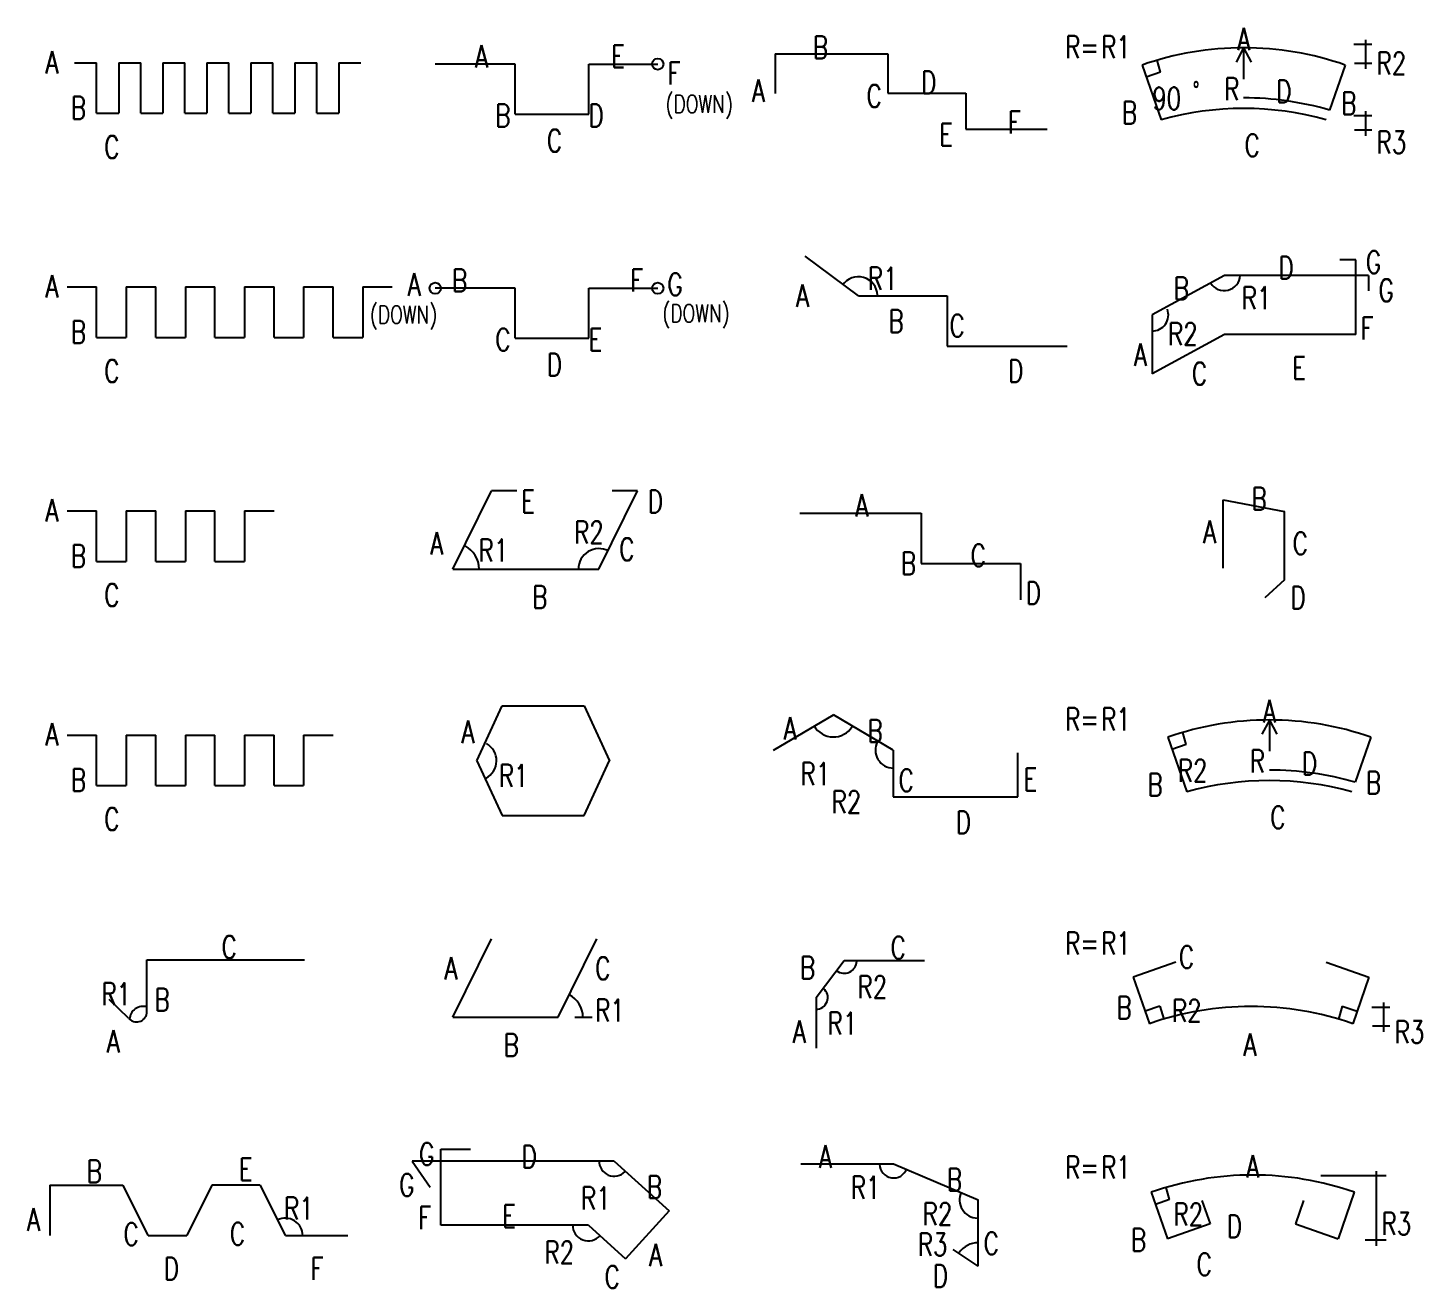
# Model space of a CAD drawing. Header units: millimetres. Extents: x -0.4 to 11.6, y -0.2 to 49.8.
# Drawn here: x 8.443 to 11.554, y 18.823 to 21.636 of the extents above; entities that cross this region are included whole.
import ezdxf
from ezdxf.enums import TextEntityAlignment as Align

# ---------------------------------------------------------------- set-up
doc = ezdxf.new("R2010")
doc.units = ezdxf.units.MM
for name, color, linetype in [('DIM', 7, 'Continuous'), ('SHOP', 2, 'Continuous'), ('TEXT', 3, 'Continuous'), ('TEXTSHOP', 3, 'Continuous')]:
    doc.layers.add(name, color=color, linetype=linetype)
doc.styles.add('ROMANS', font='romans.shx', dxfattribs={"width": 0.75, "bigfont": 'whgtxt.shx'})

# ---------------------------------------------------------------- blocks, each defined once
blk = doc.blocks.new('SSBAR_SHP_1139')
at = {"color": 2}
blk.add_line((-0.3082, 0.0528), (-0.3082, -0.0598), dxfattribs=at)
at = {"color": 0}
blk.add_arc((0.2171, -0.0598), 0.0389, 359.9469, 116.1324, dxfattribs=at)
at = {"layer": 'SHOP', "color": 2}
for p, q in [((-0.3082, 0.0528), (-0.1452, 0.0528)), ((-0.1452, 0.0528), (-0.0894, -0.0598)), ((0.0531, 0.0528), (-0.0027, -0.0598)), ((0.1613, 0.0528), (0.0531, 0.0528)), ((0.1613, 0.0528), (0.2171, -0.0598)), ((-0.089, -0.0598), (-0.0027, -0.0598)), ((0.2175, -0.0598), (0.357, -0.0598))]:
    blk.add_line(p, q, dxfattribs=at)
at = {"layer": 'TEXTSHOP', "color": 4, "style": 'ROMANS', "width": 0.75}
for tag, p in [('B', (-0.2089, 0.0584)), ('E', (0.1291, 0.0633)), ('C', (0.1105, -0.0809)), ('D', (-0.0369, -0.1585)), ('F', (0.2882, -0.1585))]:
    blk.add_attdef(tag, text='', height=0.05, dxfattribs=at).set_placement(p, align=Align.CENTER)
for tag, p in [('A', (-0.3298, -0.0488)), ('C', (-0.1098, -0.0816))]:
    blk.add_attdef(tag, text='', height=0.05, dxfattribs=at).set_placement(p, align=Align.RIGHT)
blk.add_attdef('R1', (0.2145, -0.0242), '', height=0.05, dxfattribs=at)
blk = doc.blocks.new('SSBAR_SHP_1140')
at = {"color": 2}
blk.add_line((-0.0915, 0.0558), (0.2598, 0.0558), dxfattribs=at)
at = {"color": 40}
blk.add_line((-0.1328, -0.0746), (-0.1761, -0.033), dxfattribs=at)
at = {"color": 7}
blk.add_arc((-0.1003, -0.0783), 0.0301, 72.6369, 177.7107, dxfattribs=at)
at = {"color": 2}
blk.add_arc((-0.1148, -0.0594), 0.0236, 220.2088, 350.3549, dxfattribs=at)
at = {"layer": 'SHOP', "color": 2}
blk.add_line((-0.0915, -0.0633), (-0.0915, 0.0558), dxfattribs=at)
at = {"layer": 'TEXTSHOP', "color": 4, "style": 'ROMANS', "width": 0.75}
blk.add_attdef('C', text='', height=0.05, dxfattribs=at).set_placement((0.0919, 0.0591), align=Align.CENTER)
for tag, p in [('R1', (-0.1269, -0.0457)), ('A', (-0.152, -0.1514))]:
    blk.add_attdef(tag, text='', height=0.05, dxfattribs=at).set_placement(p, align=Align.RIGHT)
blk.add_attdef('B', (-0.0747, -0.0581), '', height=0.05, dxfattribs=at)
blk = doc.blocks.new('SSBAR_SHP_1141')
at = {"color": 2}
for p, q in [((-0.2037, -0.0551), (-0.2037, 0.0574)), ((-0.1377, 0.0574), (-0.1377, -0.0551)), ((-0.0718, -0.0551), (-0.0718, 0.0574)), ((-0.0058, 0.0574), (-0.0058, -0.0551)), ((0.0601, -0.0551), (0.0601, 0.0574)), ((0.1261, 0.0574), (0.1261, -0.0551)), ((0.192, -0.0551), (0.192, 0.0574)), ((0.258, 0.0574), (0.258, -0.0551))]:
    blk.add_line(p, q, dxfattribs=at)
at = {"layer": 'SHOP', "color": 2}
for p, q in [((-0.2696, 0.0574), (-0.2037, 0.0574)), ((-0.1377, 0.0574), (-0.0718, 0.0574)), ((-0.0058, 0.0574), (0.0601, 0.0574)), ((0.1261, 0.0574), (0.192, 0.0574)), ((0.258, 0.0574), (0.3239, 0.0574)), ((-0.2037, -0.0551), (-0.1377, -0.0551)), ((-0.0718, -0.0551), (-0.0058, -0.0551)), ((0.0601, -0.0551), (0.1261, -0.0551)), ((0.192, -0.0551), (0.258, -0.0551))]:
    blk.add_line(p, q, dxfattribs=at)
at = {"layer": 'TEXTSHOP', "color": 4, "style": 'ROMANS', "width": 0.75}
for tag, p in [('A', (-0.2887, 0.0339)), ('B', (-0.2274, -0.0679))]:
    blk.add_attdef(tag, text='', height=0.05, dxfattribs=at).set_placement(p, align=Align.RIGHT)
blk.add_attdef('C', text='', height=0.05, dxfattribs=at).set_placement((-0.1698, -0.1553), align=Align.CENTER)
blk = doc.blocks.new('SSBAR_SHP_1142')
at = {"color": 2}
for p, q in [((-0.2037, -0.0551), (-0.2037, 0.0574)), ((-0.1377, 0.0574), (-0.1377, -0.0551)), ((-0.0718, -0.0551), (-0.0718, 0.0574)), ((-0.0058, 0.0574), (-0.0058, -0.0551)), ((0.0601, -0.0551), (0.0601, 0.0574)), ((0.1261, 0.0574), (0.1261, -0.0551))]:
    blk.add_line(p, q, dxfattribs=at)
at = {"layer": 'SHOP', "color": 2}
for p, q in [((-0.2696, 0.0574), (-0.2037, 0.0574)), ((-0.1377, 0.0574), (-0.0718, 0.0574)), ((-0.0058, 0.0574), (0.0601, 0.0574)), ((0.1261, 0.0574), (0.192, 0.0574)), ((-0.2037, -0.0551), (-0.1377, -0.0551)), ((-0.0718, -0.0551), (-0.0058, -0.0551)), ((0.0601, -0.0551), (0.1261, -0.0551))]:
    blk.add_line(p, q, dxfattribs=at)
at = {"layer": 'TEXTSHOP', "color": 4, "style": 'ROMANS', "width": 0.75}
for tag, p in [('A', (-0.2887, 0.0339)), ('B', (-0.2274, -0.0679))]:
    blk.add_attdef(tag, text='', height=0.05, dxfattribs=at).set_placement(p, align=Align.RIGHT)
blk.add_attdef('C', text='', height=0.05, dxfattribs=at).set_placement((-0.1698, -0.1553), align=Align.CENTER)
blk = doc.blocks.new('SSBAR_SHP_1143')
at = {"color": 2}
for p, q in [((-0.2037, -0.0551), (-0.2037, 0.0574)), ((-0.1377, 0.0574), (-0.1377, -0.0551)), ((-0.0718, -0.0551), (-0.0718, 0.0574)), ((-0.0058, 0.0574), (-0.0058, -0.0551)), ((0.0601, -0.0551), (0.0601, 0.0574)), ((0.1261, 0.0574), (0.1261, -0.0551)), ((0.192, -0.0551), (0.192, 0.0574)), ((0.258, 0.0574), (0.258, -0.0551)), ((0.3239, -0.0551), (0.3239, 0.0574)), ((0.3899, 0.0574), (0.3899, -0.0551))]:
    blk.add_line(p, q, dxfattribs=at)
at = {"layer": 'SHOP', "color": 2}
for p, q in [((-0.2696, 0.0574), (-0.2037, 0.0574)), ((-0.1377, 0.0574), (-0.0718, 0.0574)), ((-0.0058, 0.0574), (0.0601, 0.0574)), ((0.1261, 0.0574), (0.192, 0.0574)), ((0.258, 0.0574), (0.3239, 0.0574)), ((0.3899, 0.0574), (0.4558, 0.0574)), ((-0.2037, -0.0551), (-0.1377, -0.0551)), ((-0.0718, -0.0551), (-0.0058, -0.0551)), ((0.0601, -0.0551), (0.1261, -0.0551)), ((0.192, -0.0551), (0.258, -0.0551)), ((0.3239, -0.0551), (0.3899, -0.0551))]:
    blk.add_line(p, q, dxfattribs=at)
at = {"layer": 'TEXTSHOP', "color": 4, "style": 'ROMANS', "width": 0.75}
for tag, p in [('A', (-0.2887, 0.0339)), ('B', (-0.2274, -0.0679))]:
    blk.add_attdef(tag, text='', height=0.05, dxfattribs=at).set_placement(p, align=Align.RIGHT)
blk.add_attdef('C', text='', height=0.05, dxfattribs=at).set_placement((-0.1698, -0.1553), align=Align.CENTER)
blk = doc.blocks.new('SSBAR_SHP_1144')
at = {"color": 2}
for p, q in [((-0.2037, -0.0551), (-0.2037, 0.0574)), ((-0.1545, 0.0574), (-0.1545, -0.0551)), ((-0.1054, -0.0551), (-0.1054, 0.0574)), ((-0.0563, 0.0574), (-0.0563, -0.0551)), ((-0.0072, -0.0551), (-0.0072, 0.0574)), ((0.0419, 0.0574), (0.0419, -0.0551)), ((0.091, -0.0551), (0.091, 0.0574)), ((0.1401, 0.0574), (0.1401, -0.0551)), ((0.1893, -0.0551), (0.1893, 0.0574)), ((0.2384, 0.0574), (0.2384, -0.0551)), ((0.2875, -0.0551), (0.2875, 0.0574)), ((0.3366, 0.0574), (0.3366, -0.0551))]:
    blk.add_line(p, q, dxfattribs=at)
at = {"layer": 'SHOP', "color": 2}
for p, q in [((-0.2528, 0.0574), (-0.2037, 0.0574)), ((-0.1545, 0.0574), (-0.1054, 0.0574)), ((-0.0563, 0.0574), (-0.0072, 0.0574)), ((0.0419, 0.0574), (0.091, 0.0574)), ((0.1401, 0.0574), (0.1893, 0.0574)), ((0.2384, 0.0574), (0.2875, 0.0574)), ((0.3366, 0.0574), (0.3857, 0.0574)), ((-0.2037, -0.0551), (-0.1545, -0.0551)), ((-0.1054, -0.0551), (-0.0563, -0.0551)), ((-0.0072, -0.0551), (0.0419, -0.0551)), ((0.091, -0.0551), (0.1401, -0.0551)), ((0.1893, -0.0551), (0.2384, -0.0551)), ((0.2875, -0.0551), (0.3366, -0.0551))]:
    blk.add_line(p, q, dxfattribs=at)
at = {"layer": 'TEXTSHOP', "color": 4, "style": 'ROMANS', "width": 0.75}
for tag, p in [('A', (-0.2887, 0.0339)), ('B', (-0.2274, -0.0679))]:
    blk.add_attdef(tag, text='', height=0.05, dxfattribs=at).set_placement(p, align=Align.RIGHT)
blk.add_attdef('C', text='', height=0.05, dxfattribs=at).set_placement((-0.1698, -0.1553), align=Align.CENTER)
blk = doc.blocks.new('SSBAR_SHP_1239')
at = {"color": 2}
for p, q in [((-0.2357, 0.133), (-0.1694, 0.133)), ((-0.2357, -0.0362), (-0.2357, 0.133)), ((-0.2997, 0.1066), (-0.2598, 0.0482)), ((0.151, 0.1066), (0.2733, -0.0043)), ((0.2733, -0.0043), (0.1763, -0.1113)), ((0.0933, -0.0362), (-0.2357, -0.0362)), ((0.0933, -0.0362), (0.1763, -0.1113))]:
    blk.add_line(p, q, dxfattribs=at)
for centre, radius, start, end in [((0.151, 0.1066), 0.0338, 178.4738, 315.7069), ((0.0933, -0.0362), 0.0352, 179.5047, 318.586)]:
    blk.add_arc(centre, radius, start, end, dxfattribs=at)
at = {"layer": 'SHOP', "color": 2}
blk.add_line((0.151, 0.1066), (-0.2997, 0.1066), dxfattribs=at)
at = {"layer": 'TEXTSHOP', "color": 4, "style": 'ROMANS', "width": 0.75}
for tag, p in [('G', (-0.2505, 0.0971)), ('G', (-0.295, 0.0283)), ('R1', (0.1429, -0.0013)), ('F', (-0.2573, -0.0451)), ('R2', (0.0615, -0.1224)), ('C', (0.1634, -0.177))]:
    blk.add_attdef(tag, text='', height=0.05, dxfattribs=at).set_placement(p, align=Align.RIGHT)
for tag, p in [('D', (-0.0384, 0.0914)), ('E', (-0.0835, -0.0414))]:
    blk.add_attdef(tag, text='', height=0.05, dxfattribs=at).set_placement(p, align=Align.CENTER)
for tag, p in [('B', (0.2242, 0.0234)), ('A', (0.2292, -0.1279))]:
    blk.add_attdef(tag, p, '', height=0.05, dxfattribs=at)
blk = doc.blocks.new('SSBAR_SHP_1240')
at = {"color": 2}
for p, q in [((-0.2093, -0.0723), (-0.1231, 0.1025)), ((0.0259, -0.0723), (0.1121, 0.1025)), ((-0.2093, -0.0723), (0.0259, -0.0723))]:
    blk.add_line(p, q, dxfattribs=at)
at = {"color": 0}
blk.add_line((0.0629, -0.0723), (0.1022, -0.0723), dxfattribs=at)
blk.add_arc((0.0259, -0.0723), 0.0554, 360, 63.9095, dxfattribs=at)
at = {"layer": 'TEXTSHOP', "color": 4, "style": 'ROMANS', "width": 0.75}
blk.add_attdef('A', text='', height=0.05, dxfattribs=at).set_placement((-0.1986, 0.0119), align=Align.RIGHT)
for tag, p in [('C', (0.1088, 0.0119)), ('R1', (0.1085, -0.0822))]:
    blk.add_attdef(tag, p, '', height=0.05, dxfattribs=at)
blk.add_attdef('B', text='', height=0.05, dxfattribs=at).set_placement((-0.0786, -0.1594), align=Align.CENTER)
blk = doc.blocks.new('SSBAR_SHP_1241')
at = {"color": 2}
for p, q in [((-0.1554, 0.0001), (-0.0989, 0.1226)), ((-0.0989, 0.1226), (0.0838, 0.1225)), ((0.0838, 0.1225), (0.1403, 0)), ((-0.1554, 0.0001), (-0.0989, -0.1223)), ((0.0838, -0.1223), (0.1403, 0.0002)), ((-0.0989, -0.1223), (0.0838, -0.1223))]:
    blk.add_line(p, q, dxfattribs=at)
at = {"color": 7}
blk.add_arc((-0.1554, 0.0001), 0.0438, 296.9574, 61.0866, dxfattribs=at)
at = {"layer": 'TEXTSHOP', "color": 4, "style": 'ROMANS', "width": 0.75}
blk.add_attdef('A', text='', height=0.05, dxfattribs=at).set_placement((-0.1607, 0.0395), align=Align.RIGHT)
blk.add_attdef('R1', (-0.1064, -0.0584), '', height=0.05, dxfattribs=at)
blk = doc.blocks.new('SSBAR_SHP_1242')
at = {"color": 2}
for p, q in [((-0.2093, -0.0723), (-0.1231, 0.1025)), ((-0.0663, 0.1025), (-0.1231, 0.1025)), ((0.1167, -0.0723), (0.2029, 0.1025)), ((0.2029, 0.1025), (0.1462, 0.1025)), ((-0.2093, -0.0723), (0.1167, -0.0723))]:
    blk.add_line(p, q, dxfattribs=at)
at = {"color": 0}
for centre, radius, start, end in [((-0.2093, -0.0723), 0.0588, 0, 62.0409), ((0.1167, -0.0723), 0.0457, 62.346, 180)]:
    blk.add_arc(centre, radius, start, end, dxfattribs=at)
at = {"layer": 'TEXTSHOP', "color": 4, "style": 'ROMANS', "width": 0.75}
for tag, p in [('E', (-0.0561, 0.0536)), ('D', (0.226, 0.0536)), ('R1', (-0.1515, -0.0555)), ('C', (0.1622, -0.053))]:
    blk.add_attdef(tag, p, '', height=0.05, dxfattribs=at)
for tag, p in [('R2', (0.1277, -0.015)), ('A', (-0.2303, -0.0399))]:
    blk.add_attdef(tag, text='', height=0.05, dxfattribs=at).set_placement(p, align=Align.RIGHT)
blk.add_attdef('B', text='', height=0.05, dxfattribs=at).set_placement((-0.015, -0.1594), align=Align.CENTER)
blk = doc.blocks.new('SSBAR_SHP_1243')
at = {"color": 2}
for p, q in [((-0.0697, 0.0546), (-0.2483, 0.0546)), ((0.0942, 0.0546), (0.2483, 0.0546)), ((-0.0697, -0.0571), (0.0942, -0.0571))]:
    blk.add_line(p, q, dxfattribs=at)
at = {"color": 40}
for centre in [(-0.2483, 0.0546), (0.2483, 0.0546)]:
    blk.add_circle(centre, 0.0125, dxfattribs=at)
at = {"layer": 'DIM', "color": 2}
for p, q in [((-0.0697, -0.0571), (-0.0697, 0.0546)), ((0.0942, -0.0571), (0.0942, 0.0546))]:
    blk.add_line(p, q, dxfattribs=at)
at = {"layer": 'TEXT', "color": 4, "style": 'ROMANS', "width": 0.75}
blk.add_text('(DOWN)', height=0.04, dxfattribs=at).set_placement((-0.394, -0.0245))
blk.add_text('(DOWN)', height=0.04, dxfattribs=at).set_placement((0.409, -0.0215), align=Align.RIGHT)
for tag, p in [('B', (-0.2107, 0.0469)), ('G', (0.2699, 0.0381)), ('E', (0.0939, -0.085))]:
    blk.add_attdef(tag, p, '', height=0.05, dxfattribs=at)
for tag, p in [('F', (0.2155, 0.0469)), ('A', (-0.2805, 0.0378)), ('C', (-0.0803, -0.085))]:
    blk.add_attdef(tag, text='', height=0.05, dxfattribs=at).set_placement(p, align=Align.RIGHT)
blk.add_attdef('D', text='', height=0.05, dxfattribs=at).set_placement((0.0178, -0.1411), align=Align.CENTER)
blk = doc.blocks.new('SSBAR_SHP_1244')
at = {"color": 2}
for p, q in [((-0.0697, 0.0546), (-0.2483, 0.0546)), ((0.0942, 0.0546), (0.2483, 0.0546)), ((-0.0697, -0.0571), (0.0942, -0.0571))]:
    blk.add_line(p, q, dxfattribs=at)
at = {"color": 40}
blk.add_circle((0.2483, 0.0546), 0.0125, dxfattribs=at)
at = {"layer": 'DIM', "color": 2}
for p, q in [((-0.0697, -0.0571), (-0.0697, 0.0546)), ((0.0942, -0.0571), (0.0942, 0.0546))]:
    blk.add_line(p, q, dxfattribs=at)
at = {"layer": 'TEXT', "color": 4, "style": 'ROMANS', "width": 0.75}
blk.add_text('(DOWN)', height=0.04, dxfattribs=at).set_placement((0.2657, -0.0544))
for tag, p in [('A', (-0.1448, 0.0469)), ('E', (0.1594, 0.0469)), ('C', (0.0178, -0.1411))]:
    blk.add_attdef(tag, text='', height=0.05, dxfattribs=at).set_placement(p, align=Align.CENTER)
for tag, p in [('F', (0.2699, 0.0091)), ('D', (0.0939, -0.085))]:
    blk.add_attdef(tag, p, '', height=0.05, dxfattribs=at)
blk.add_attdef('B', text='', height=0.05, dxfattribs=at).set_placement((-0.0803, -0.085), align=Align.RIGHT)
blk = doc.blocks.new('SSBAR_SHP_1339')
at = {"color": 2}
blk.add_line((0.163, -0.1279), (0.1076, -0.0907), dxfattribs=at)
at = {"color": 7}
for centre, radius, start, end in [((-0.0256, 0.1001), 0.0312, 181.2484, 340.1435), ((0.1629, 0.0204), 0.0414, 156.0712, 267.9621), ((0.163, -0.1279), 0.0521, 89.9207, 144.7239)]:
    blk.add_arc(centre, radius, start, end, dxfattribs=at)
at = {"layer": 'SHOP', "color": 2}
for p, q in [((-0.2323, 0.1001), (-0.0256, 0.1001)), ((-0.0256, 0.1001), (0.1629, 0.0204)), ((0.163, -0.1279), (0.1629, 0.0204))]:
    blk.add_line(p, q, dxfattribs=at)
at = {"layer": 'TEXTSHOP', "color": 4, "style": 'ROMANS', "width": 0.75}
blk.add_attdef('A', text='', height=0.05, dxfattribs=at).set_placement((-0.1775, 0.0917), align=Align.CENTER)
for tag, p in [('R1', (-0.0551, 0.0225)), ('R2', (0.1053, -0.0364)), ('R3', (0.0943, -0.1046)), ('D', (0.096, -0.1747))]:
    blk.add_attdef(tag, text='', height=0.05, dxfattribs=at).set_placement(p, align=Align.RIGHT)
for tag, p in [('B', (0.0935, 0.0401)), ('C', (0.1755, -0.1023))]:
    blk.add_attdef(tag, p, '', height=0.05, dxfattribs=at)
blk = doc.blocks.new('SSBAR_SHP_1340')
at = {"color": 2}
blk.add_line((-0.1986, -0.0286), (-0.1362, 0.054), dxfattribs=at)
at = {"color": 7}
for centre, radius, start, end in [((-0.1362, 0.054), 0.0284, 232.594, 358.0458), ((-0.1986, -0.0286), 0.0261, 269.7628, 49.9065)]:
    blk.add_arc(centre, radius, start, end, dxfattribs=at)
at = {"layer": 'SHOP', "color": 2}
for p, q in [((-0.1362, 0.054), (0.0435, 0.054)), ((-0.1986, -0.0286), (-0.1986, -0.1411))]:
    blk.add_line(p, q, dxfattribs=at)
at = {"layer": 'TEXTSHOP', "color": 4, "style": 'ROMANS', "width": 0.75}
blk.add_attdef('C', text='', height=0.05, dxfattribs=at).set_placement((-0.0153, 0.0581), align=Align.CENTER)
for tag, p in [('B', (-0.2006, 0.0132)), ('A', (-0.2213, -0.1294))]:
    blk.add_attdef(tag, text='', height=0.05, dxfattribs=at).set_placement(p, align=Align.RIGHT)
for tag, p in [('R2', (-0.1058, -0.0297)), ('R1', (-0.1727, -0.1113))]:
    blk.add_attdef(tag, p, '', height=0.05, dxfattribs=at)
blk = doc.blocks.new('SSBAR_SHP_1341')
at = {"color": 2}
for p, q in [((-0.2936, 0.0236), (-0.16, 0.1028)), ((-0.0263, 0.0236), (-0.16, 0.1028)), ((0.2518, -0.0806), (0.2518, 0.0176)), ((-0.0263, -0.0806), (0.2518, -0.0806))]:
    blk.add_line(p, q, dxfattribs=at)
at = {"color": 7}
for centre, radius, start, end in [((-0.16, 0.1028), 0.0498, 209.9451, 327.7654), ((-0.0263, 0.0236), 0.0399, 151.7342, 270.5021)]:
    blk.add_arc(centre, radius, start, end, dxfattribs=at)
at = {"layer": 'SHOP', "color": 2}
blk.add_line((-0.0263, 0.0236), (-0.0263, -0.0806), dxfattribs=at)
at = {"layer": 'TEXTSHOP', "color": 4, "style": 'ROMANS', "width": 0.75}
for tag, p in [('A', (-0.242, 0.0473)), ('R1', (-0.1671, -0.0542)), ('R2', (-0.0978, -0.1169))]:
    blk.add_attdef(tag, text='', height=0.05, dxfattribs=at).set_placement(p, align=Align.RIGHT)
for tag, p in [('B', (-0.0838, 0.0416)), ('C', (-0.0144, -0.0687)), ('E', (0.2646, -0.0668))]:
    blk.add_attdef(tag, p, '', height=0.05, dxfattribs=at)
blk.add_attdef('D', text='', height=0.05, dxfattribs=at).set_placement((0.1302, -0.1622), align=Align.CENTER)
blk = doc.blocks.new('SSBAR_SHP_1342')
at = {"color": 2}
for p, q in [((0.0356, 0.0528), (0.0356, -0.0598)), ((0.2576, -0.0598), (0.2576, -0.141))]:
    blk.add_line(p, q, dxfattribs=at)
at = {"layer": 'SHOP', "color": 2}
for p, q in [((-0.2346, 0.0528), (0.0356, 0.0528)), ((0.0356, -0.0598), (0.2576, -0.0598))]:
    blk.add_line(p, q, dxfattribs=at)
at = {"layer": 'TEXTSHOP', "color": 4, "style": 'ROMANS', "width": 0.75}
for tag, p in [('A', (-0.1108, 0.0448)), ('C', (0.1465, -0.0668)), ('D', (0.2693, -0.1506))]:
    blk.add_attdef(tag, p, '', height=0.05, dxfattribs=at)
blk.add_attdef('B', text='', height=0.05, dxfattribs=at).set_placement((0.0245, -0.0843), align=Align.RIGHT)
blk = doc.blocks.new('SSBAR_SHP_1343')
at = {"color": 2}
blk.add_line((-0.1042, 0.0378), (-0.2232, 0.1258), dxfattribs=at)
at = {"color": 0}
blk.add_arc((-0.1042, 0.0378), 0.0423, 1.4083, 146.6115, dxfattribs=at)
at = {"layer": 'SHOP', "color": 2}
for p, q in [((-0.1042, 0.0378), (0.0941, 0.0378)), ((0.0941, 0.0378), (0.0941, -0.0748)), ((0.0941, -0.0748), (0.3617, -0.0748))]:
    blk.add_line(p, q, dxfattribs=at)
at = {"layer": 'TEXTSHOP', "color": 4, "style": 'ROMANS', "width": 0.75}
for tag, p in [('R1', (-0.0827, 0.0512)), ('C', (0.0991, -0.0538))]:
    blk.add_attdef(tag, p, '', height=0.05, dxfattribs=at)
for tag, p in [('A', (-0.2141, 0.013)), ('B', (-0.003, -0.044))]:
    blk.add_attdef(tag, text='', height=0.05, dxfattribs=at).set_placement(p, align=Align.RIGHT)
blk.add_attdef('D', text='', height=0.05, dxfattribs=at).set_placement((0.2469, -0.1551), align=Align.CENTER)
blk = doc.blocks.new('SSBAR_SHP_1344')
at = {"color": 2}
for p, q in [((-0.0385, 0.0779), (-0.0385, -0.0104)), ((-0.0385, -0.0104), (0.1355, -0.0104)), ((0.1355, -0.0104), (0.1355, -0.0908)), ((0.1355, -0.0908), (0.3167, -0.0908))]:
    blk.add_line(p, q, dxfattribs=at)
at = {"layer": 'SHOP', "color": 2}
for q in [(-0.0385, 0.0779), (-0.2896, -0.0107)]:
    blk.add_line((-0.2896, 0.0779), q, dxfattribs=at)
at = {"layer": 'TEXTSHOP', "color": 4, "style": 'ROMANS', "width": 0.75}
blk.add_attdef('B', text='', height=0.05, dxfattribs=at).set_placement((-0.1889, 0.0674), align=Align.CENTER)
for tag, p in [('D', (0.036, -0.0112)), ('F', (0.2296, -0.1))]:
    blk.add_attdef(tag, p, '', height=0.05, dxfattribs=at)
for tag, p in [('A', (-0.3125, -0.0295)), ('C', (-0.0521, -0.0413)), ('E', (0.107, -0.1276))]:
    blk.add_attdef(tag, text='', height=0.05, dxfattribs=at).set_placement(p, align=Align.RIGHT)
blk = doc.blocks.new('SSBAR_SHP_1439')
at = {"color": 0}
for p, q in [((0.1272, 0.0744), (0.2733, 0.0744)), ((0.2517, -0.0823), (0.2517, 0.0843)), ((0.2264, -0.0692), (0.2733, -0.0692))]:
    blk.add_line(p, q, dxfattribs=at)
at = {"color": 40}
for p, q in [((-0.251, 0.0369), (-0.2147, -0.0669)), ((-0.2098, 0.0208), (-0.2177, 0.0476)), ((0.2023, 0.0369), (0.166, -0.0669)), ((-0.2098, 0.0208), (-0.2415, 0.0097)), ((-0.1377, 0.0183), (-0.1195, -0.0337)), ((0.089, 0.0183), (0.0709, -0.0337)), ((-0.1195, -0.0337), (-0.2147, -0.0669)), ((0.0709, -0.0337), (0.166, -0.0669))]:
    blk.add_line(p, q, dxfattribs=at)
blk.add_arc((-0.0243, -0.6114), 0.6868, 70.7287, 109.2713, dxfattribs=at)
at = {"layer": 'TEXTSHOP', "color": 4, "style": 'ROMANS', "width": 0.75}
blk.add_text('R=', height=0.05, dxfattribs=at).set_placement((-0.4427, 0.0677))
for tag, p in [('R1', (-0.3625, 0.0677)), ('R2', (-0.2008, -0.0373)), ('D', (-0.0819, -0.064)), ('R3', (0.2633, -0.0584))]:
    blk.add_attdef(tag, p, '', height=0.05, dxfattribs=at)
blk.add_attdef('A', text='', height=0.05, dxfattribs=at).set_placement((-0.024, 0.07), align=Align.CENTER)
for tag, p in [('B', (-0.2621, -0.0942)), ('C', (-0.1156, -0.1489))]:
    blk.add_attdef(tag, text='', height=0.05, dxfattribs=at).set_placement(p, align=Align.RIGHT)
blk = doc.blocks.new('SSBAR_SHP_1440')
at = {"color": 40}
for p, q in [((-0.1958, 0.0502), (-0.291, 0.0169)), ((0.1398, 0.0502), (0.235, 0.0169)), ((-0.291, 0.0169), (-0.2547, -0.0869)), ((0.235, 0.0169), (0.1987, -0.0869)), ((-0.2315, -0.0476), (-0.2644, -0.0591)), ((-0.2315, -0.0476), (-0.2229, -0.0766)), ((0.1755, -0.0476), (0.1669, -0.0766)), ((0.1755, -0.0476), (0.2084, -0.0591))]:
    blk.add_line(p, q, dxfattribs=at)
at = {"color": 0}
for p, q in [((0.2417, -0.0496), (0.2813, -0.0496)), ((0.2683, -0.1049), (0.2683, -0.0397)), ((0.243, -0.0918), (0.2813, -0.0918))]:
    blk.add_line(p, q, dxfattribs=at)
at = {"color": 40}
blk.add_arc((-0.028, -0.7352), 0.6868, 70.7287, 109.2713, dxfattribs=at)
at = {"layer": 'TEXTSHOP', "color": 4, "style": 'ROMANS', "width": 0.75}
blk.add_text('R=', height=0.05, dxfattribs=at).set_placement((-0.4427, 0.0677))
for tag, p in [('R1', (-0.3625, 0.0677)), ('C', (-0.1889, 0.0368)), ('R2', (-0.2044, -0.0827)), ('R3', (0.2925, -0.1301))]:
    blk.add_attdef(tag, p, '', height=0.05, dxfattribs=at)
blk.add_attdef('B', text='', height=0.05, dxfattribs=at).set_placement((-0.2942, -0.076), align=Align.RIGHT)
blk.add_attdef('A', text='', height=0.05, dxfattribs=at).set_placement((-0.0303, -0.1586), align=Align.CENTER)
blk = doc.blocks.new('SSBAR_SHP_1441')
at = {"color": 40}
for p, q in [((-0.1728, 0.0364), (-0.1806, 0.0632)), ((0.0127, 0.0909), (-0.0042, 0.0593)), ((0.0127, 0.0909), (0.0127, 0.0213)), ((0.0127, 0.0909), (0.0296, 0.0593)), ((-0.214, 0.0525), (-0.1714, -0.0693)), ((-0.1728, 0.0364), (-0.2045, 0.0253)), ((0.2394, 0.0525), (0.2042, -0.048))]:
    blk.add_line(p, q, dxfattribs=at)
for centre, start, end in [((0.0127, -0.5958), 70.7287, 109.2713), ((0.0127, -0.7075), 73.8047, 90), ((0.0127, -0.731), 74.4527, 105.5473)]:
    blk.add_arc(centre, 0.6868, start, end, dxfattribs=at)
at = {"layer": 'TEXTSHOP', "color": 4, "style": 'ROMANS', "width": 0.75}
for s, p in [('R=', (-0.4427, 0.0677)), ('R', (-0.0307, -0.0259))]:
    blk.add_text(s, height=0.05, dxfattribs=at).set_placement(p)
for tag, p in [('A', (0.013, 0.0856)), ('D', (0.1026, -0.0311)), ('C', (0.0318, -0.1515))]:
    blk.add_attdef(tag, text='', height=0.05, dxfattribs=at).set_placement(p, align=Align.CENTER)
for tag, p in [('R1', (-0.3625, 0.0677)), ('R2', (-0.1912, -0.047)), ('B', (0.2284, -0.0741))]:
    blk.add_attdef(tag, p, '', height=0.05, dxfattribs=at)
blk.add_attdef('B', text='', height=0.05, dxfattribs=at).set_placement((-0.2251, -0.0786), align=Align.RIGHT)
blk = doc.blocks.new('SSBAR_SHP_1442')
at = {"color": 2}
blk.add_line((-0.0902, 0.0823), (0.0462, 0.0563), dxfattribs=at)
at = {"color": 40}
blk.add_line((0.0462, -0.096), (0.0029, -0.1366), dxfattribs=at)
at = {"layer": 'DIM', "color": 2}
for p, q in [((-0.0902, -0.07), (-0.0902, 0.0823)), ((0.0462, -0.096), (0.0462, 0.0563))]:
    blk.add_line(p, q, dxfattribs=at)
at = {"layer": 'TEXT', "color": 4, "style": 'ROMANS', "width": 0.75}
for tag, p in [('B', (-0.0269, 0.06)), ('C', (0.0649, -0.0399)), ('D', (0.0603, -0.161))]:
    blk.add_attdef(tag, p, '', height=0.05, dxfattribs=at)
blk.add_attdef('A', text='', height=0.05, dxfattribs=at).set_placement((-0.1059, -0.0141), align=Align.RIGHT)
blk = doc.blocks.new('SSBAR_SHP_1443')
at = {"color": 2}
for p, q in [((0.2058, 0.1177), (0.17, 0.1177)), ((0.2338, 0.083), (0.2338, 0.0486)), ((-0.249, -0.0047), (-0.249, -0.1367))]:
    blk.add_line(p, q, dxfattribs=at)
at = {"color": 7}
blk.add_arc((-0.249, -0.0047), 0.0365, 270, 19.9222, dxfattribs=at)
at = {"layer": 'DIM', "color": 7}
blk.add_arc((-0.0879, 0.0847), 0.0355, 211.1121, 357.359, dxfattribs=at)
at = {"layer": 'SHOP', "color": 2}
for p, q in [((0.2058, -0.049), (0.2058, 0.1177)), ((-0.0875, 0.083), (-0.249, -0.0047)), ((0.2338, 0.083), (-0.0875, 0.083)), ((-0.0875, -0.049), (-0.249, -0.1367)), ((0.2058, -0.049), (-0.0875, -0.049))]:
    blk.add_line(p, q, dxfattribs=at)
at = {"layer": 'TEXTSHOP', "color": 4, "style": 'ROMANS', "width": 0.75}
for tag, p in [('D', (0.0501, 0.0753)), ('E', (0.0793, -0.1486))]:
    blk.add_attdef(tag, text='', height=0.05, dxfattribs=at).set_placement(p, align=Align.CENTER)
for tag, p in [('G', (0.2283, 0.0877)), ('G', (0.2564, 0.0251)), ('R1', (-0.0488, 0.0077)), ('R2', (-0.2132, -0.0725)), ('F', (0.2162, -0.0599)), ('C', (-0.16, -0.1609))]:
    blk.add_attdef(tag, p, '', height=0.05, dxfattribs=at)
for tag, p in [('B', (-0.1668, 0.0291)), ('A', (-0.2604, -0.1187))]:
    blk.add_attdef(tag, text='', height=0.05, dxfattribs=at).set_placement(p, align=Align.RIGHT)
blk = doc.blocks.new('SSBAR_SHP_1444')
at = {"color": 0}
for p, q in [((0.2014, 0.0991), (0.241, 0.0991)), ((0.228, 0.0438), (0.228, 0.109)), ((0.2028, 0.0569), (0.241, 0.0569)), ((0.2014, -0.0603), (0.241, -0.0603)), ((0.228, -0.1051), (0.228, -0.0504)), ((0.2028, -0.0919), (0.241, -0.0919))]:
    blk.add_line(p, q, dxfattribs=at)
at = {"color": 40}
for p, q in [((-0.2301, 0.0364), (-0.2379, 0.0632)), ((-0.0446, 0.0909), (-0.0615, 0.0593)), ((-0.0446, 0.0909), (-0.0446, 0.0213)), ((-0.0446, 0.0909), (-0.0277, 0.0593)), ((-0.2713, 0.0525), (-0.2287, -0.0693)), ((-0.2301, 0.0364), (-0.2618, 0.0253)), ((0.1821, 0.0525), (0.1469, -0.048))]:
    blk.add_line(p, q, dxfattribs=at)
for centre, start, end in [((-0.0446, -0.5958), 70.7287, 109.2713), ((-0.0446, -0.7075), 73.8047, 90), ((-0.0446, -0.731), 74.4527, 105.5473)]:
    blk.add_arc(centre, 0.6868, start, end, dxfattribs=at)
at = {"layer": 'TEXTSHOP', "color": 4, "style": 'ROMANS', "width": 0.75}
for s, p in [('R=', (-0.4427, 0.0677)), ('90 ˚  ', (-0.2485, -0.047)), ('R', (-0.088, -0.0259))]:
    blk.add_text(s, height=0.05, dxfattribs=at).set_placement(p)
for tag, p in [('A', (-0.0442, 0.0856)), ('D', (0.0453, -0.0311)), ('C', (-0.0255, -0.1515))]:
    blk.add_attdef(tag, text='', height=0.05, dxfattribs=at).set_placement(p, align=Align.CENTER)
for tag, p in [('R1', (-0.3625, 0.0677)), ('R2', (0.2522, 0.0316)), ('B', (0.1733, -0.0578)), ('R3', (0.2522, -0.1446))]:
    blk.add_attdef(tag, p, '', height=0.05, dxfattribs=at)
blk.add_attdef('B', text='', height=0.05, dxfattribs=at).set_placement((-0.2824, -0.0786), align=Align.RIGHT)

msp = doc.modelspace()

# ---------------------------------------------------------------- block references
ref = msp.add_blockref('SSBAR_SHP_1444', (11.2, 21.5))
ref.add_attrib('C', 'C', dxfattribs={"layer": 'TEXTSHOP', "color": 4, "height": 0.05, "style": 'ROMANS', "width": 0.75}).set_placement((11.1745, 21.3485), align=Align.CENTER)
ref.add_attrib('A', 'A', dxfattribs={"layer": 'TEXTSHOP', "color": 4, "height": 0.05, "style": 'ROMANS', "width": 0.75}).set_placement((11.1558, 21.5856), align=Align.CENTER)
ref.add_attrib('B', 'B', dxfattribs={"layer": 'TEXTSHOP', "color": 4, "height": 0.05, "style": 'ROMANS', "width": 0.75}).set_placement((10.9176, 21.4214), align=Align.RIGHT)
ref.add_attrib('D', 'D', dxfattribs={"layer": 'TEXTSHOP', "color": 4, "height": 0.05, "style": 'ROMANS', "width": 0.75}).set_placement((11.2453, 21.4689), align=Align.CENTER)
ref.add_attrib('R1', 'R1', (10.8375, 21.5677), dxfattribs={"layer": 'TEXTSHOP', "color": 4, "height": 0.05, "style": 'ROMANS', "width": 0.75})
ref.add_attrib('R2', 'R2', (11.4522, 21.5316), dxfattribs={"layer": 'TEXTSHOP', "color": 4, "height": 0.05, "style": 'ROMANS', "width": 0.75})
ref.add_attrib('R3', 'R3', (11.4522, 21.3554), dxfattribs={"layer": 'TEXTSHOP', "color": 4, "height": 0.05, "style": 'ROMANS', "width": 0.75})
ref.add_attrib('B', 'B', (11.3733, 21.4422), dxfattribs={"layer": 'TEXTSHOP', "color": 4, "height": 0.05, "style": 'ROMANS', "width": 0.75})
for name, p, values in [('SSBAR_SHP_1244', (9.6, 21.5), {'C': 'C', 'A': 'A', 'F': 'F', 'E': 'E', 'B': 'B', 'D': 'D'}), ('SSBAR_SHP_1344', (10.4, 21.5), {'A': 'A', 'B': 'B', 'D': 'D', 'C': 'C', 'E': 'E', 'F': 'F'}), ('SSBAR_SHP_1144', (8.8, 21.5), {'A': 'A', 'B': 'B', 'C': 'C'}), ('SSBAR_SHP_1343', (10.4, 21), {'A': 'A', 'B': 'B', 'D': 'D', 'C': 'C', 'R1': 'R1'}), ('SSBAR_SHP_1243', (9.6, 21), {'A': 'A', 'D': 'D', 'B': 'B', 'G': 'G', 'F': 'F', 'C': 'C', 'E': 'E'}), ('SSBAR_SHP_1143', (8.8, 21), {'A': 'A', 'B': 'B', 'C': 'C'}), ('SSBAR_SHP_1242', (9.6, 20.5), {'R1': 'R1', 'A': 'A', 'C': 'C', 'B': 'B', 'R2': 'R2', 'E': 'E', 'D': 'D'}), ('SSBAR_SHP_1342', (10.4, 20.5), {'A': 'A', 'C': 'C', 'B': 'B', 'D': 'D'}), ('SSBAR_SHP_1442', (11.2, 20.5), {'A': 'A', 'D': 'D', 'C': 'C', 'B': 'B'}), ('SSBAR_SHP_1142', (8.8, 20.5), {'A': 'A', 'B': 'B', 'C': 'C'}), ('SSBAR_SHP_1241', (9.6, 20), {'A': 'A', 'R1': 'R1'}), ('SSBAR_SHP_1341', (10.4, 20), {'D': 'D', 'E': 'E', 'C': 'C', 'B': 'B', 'R1': 'R1', 'A': 'A', 'R2': 'R2'}), ('SSBAR_SHP_1141', (8.8, 20), {'A': 'A', 'B': 'B', 'C': 'C'}), ('SSBAR_SHP_1140', (8.8, 19.5), {'C': 'C', 'R1': 'R1', 'A': 'A', 'B': 'B'}), ('SSBAR_SHP_1240', (9.6, 19.5), {'R1': 'R1', 'A': 'A', 'C': 'C', 'B': 'B'}), ('SSBAR_SHP_1340', (10.4, 19.5), {'A': 'A', 'C': 'C', 'B': 'B', 'R1': 'R1', 'R2': 'R2'}), ('SSBAR_SHP_1440', (11.2, 19.5), {'C': 'C', 'A': 'A', 'B': 'B', 'R1': 'R1', 'R2': 'R2', 'R3': 'R3'}), ('SSBAR_SHP_1339', (10.4, 19), {'A': 'A', 'C': 'C', 'B': 'B', 'R1': 'R1', 'R2': 'R2', 'D': 'D', 'R3': 'R3'}), ('SSBAR_SHP_1439', (11.2, 19), {'C': 'C', 'A': 'A', 'B': 'B', 'R1': 'R1', 'R2': 'R2', 'D': 'D', 'R3': 'R3'})]:
    msp.add_blockref(name, p).add_auto_attribs(values)
ref = msp.add_blockref('SSBAR_SHP_1443', (11.2, 21))
ref.add_attrib('C', 'C', (11.04, 20.8391), dxfattribs={"layer": 'TEXTSHOP', "color": 4, "height": 0.05, "style": 'ROMANS', "width": 0.75})
ref.add_attrib('E', 'E', dxfattribs={"layer": 'TEXTSHOP', "color": 4, "height": 0.05, "style": 'ROMANS', "width": 0.75}).set_placement((11.2793, 20.8514), align=Align.CENTER)
ref.add_attrib('F', 'F', (11.4162, 20.9401), dxfattribs={"layer": 'TEXTSHOP', "color": 4, "height": 0.05, "style": 'ROMANS', "width": 0.75})
ref.add_attrib('R1', 'R1', (11.1512, 21.0077), dxfattribs={"layer": 'TEXTSHOP', "color": 4, "height": 0.05, "style": 'ROMANS', "width": 0.75})
ref.add_attrib('D', 'D', dxfattribs={"layer": 'TEXTSHOP', "color": 4, "height": 0.05, "style": 'ROMANS', "width": 0.75}).set_placement((11.2501, 21.0753), align=Align.CENTER)
ref.add_attrib('B', 'B', dxfattribs={"layer": 'TEXTSHOP', "color": 4, "height": 0.05, "style": 'ROMANS', "width": 0.75}).set_placement((11.0332, 21.0291), align=Align.RIGHT)
ref.add_attrib('A', 'A', dxfattribs={"layer": 'TEXTSHOP', "color": 4, "height": 0.05, "style": 'ROMANS', "width": 0.75}).set_placement((10.9396, 20.8813), align=Align.RIGHT)
ref.add_attrib('G', 'G', (11.4564, 21.0251), dxfattribs={"layer": 'TEXTSHOP', "color": 4, "height": 0.05, "style": 'ROMANS', "width": 0.75})
ref.add_attrib('G', 'G', (11.4283, 21.0877), dxfattribs={"layer": 'TEXTSHOP', "color": 4, "height": 0.05, "style": 'ROMANS', "width": 0.75})
ref.add_attrib('R2', 'R2', (10.9868, 20.9275), dxfattribs={"layer": 'TEXTSHOP', "color": 4, "height": 0.05, "style": 'ROMANS', "width": 0.75})
ref = msp.add_blockref('SSBAR_SHP_1441', (11.2, 20))
ref.add_attrib('C', 'C', dxfattribs={"layer": 'TEXTSHOP', "color": 4, "height": 0.05, "style": 'ROMANS', "width": 0.75}).set_placement((11.2318, 19.8485), align=Align.CENTER)
ref.add_attrib('A', 'A', dxfattribs={"layer": 'TEXTSHOP', "color": 4, "height": 0.05, "style": 'ROMANS', "width": 0.75}).set_placement((11.213, 20.0856), align=Align.CENTER)
ref.add_attrib('B', 'B', dxfattribs={"layer": 'TEXTSHOP', "color": 4, "height": 0.05, "style": 'ROMANS', "width": 0.75}).set_placement((10.9749, 19.9214), align=Align.RIGHT)
ref.add_attrib('B', 'B', (11.4284, 19.9259), dxfattribs={"layer": 'TEXTSHOP', "color": 4, "height": 0.05, "style": 'ROMANS', "width": 0.75})
ref.add_attrib('D', 'D', dxfattribs={"layer": 'TEXTSHOP', "color": 4, "height": 0.05, "style": 'ROMANS', "width": 0.75}).set_placement((11.3026, 19.9689), align=Align.CENTER)
ref.add_attrib('R1', 'R1', (10.8375, 20.0677), dxfattribs={"layer": 'TEXTSHOP', "color": 4, "height": 0.05, "style": 'ROMANS', "width": 0.75})
ref.add_attrib('R2', 'R2', (11.0088, 19.953), dxfattribs={"layer": 'TEXTSHOP', "color": 4, "height": 0.05, "style": 'ROMANS', "width": 0.75})
ref = msp.add_blockref('SSBAR_SHP_1239', (9.6, 19))
ref.add_attrib('R2', 'R2', dxfattribs={"layer": 'TEXTSHOP', "color": 4, "height": 0.05, "style": 'ROMANS', "width": 0.75}).set_placement((9.6615, 18.8776), align=Align.RIGHT)
ref.add_attrib('D', 'D', dxfattribs={"layer": 'TEXTSHOP', "color": 4, "height": 0.05, "style": 'ROMANS', "width": 0.75}).set_placement((9.5616, 19.0914), align=Align.CENTER)
ref.add_attrib('B', 'B', (9.8242, 19.0234), dxfattribs={"layer": 'TEXTSHOP', "color": 4, "height": 0.05, "style": 'ROMANS', "width": 0.75})
ref.add_attrib('A', 'A', (9.8292, 18.8721), dxfattribs={"layer": 'TEXTSHOP', "color": 4, "height": 0.05, "style": 'ROMANS', "width": 0.75})
ref.add_attrib('C', 'C', dxfattribs={"layer": 'TEXTSHOP', "color": 4, "height": 0.05, "style": 'ROMANS', "width": 0.75}).set_placement((9.7634, 18.823), align=Align.RIGHT)
ref.add_attrib('G', 'G', dxfattribs={"layer": 'TEXTSHOP', "color": 4, "height": 0.05, "style": 'ROMANS', "width": 0.75}).set_placement((9.3495, 19.0971), align=Align.RIGHT)
ref.add_attrib('G', 'G', dxfattribs={"layer": 'TEXTSHOP', "color": 4, "height": 0.05, "style": 'ROMANS', "width": 0.75}).set_placement((9.305, 19.0283), align=Align.RIGHT)
ref.add_attrib('F', 'F', dxfattribs={"layer": 'TEXTSHOP', "color": 4, "height": 0.05, "style": 'ROMANS', "width": 0.75}).set_placement((9.3427, 18.9549), align=Align.RIGHT)
ref.add_attrib('R1', 'R1', dxfattribs={"layer": 'TEXTSHOP', "color": 4, "height": 0.05, "style": 'ROMANS', "width": 0.75}).set_placement((9.7429, 18.9987), align=Align.RIGHT)
ref.add_attrib('E', 'E', dxfattribs={"layer": 'TEXTSHOP', "color": 4, "height": 0.05, "style": 'ROMANS', "width": 0.75}).set_placement((9.5165, 18.9586), align=Align.CENTER)
ref = msp.add_blockref('SSBAR_SHP_1139', (8.8, 19))
ref.add_attrib('A', 'A', dxfattribs={"layer": 'TEXTSHOP', "color": 4, "height": 0.05, "style": 'ROMANS', "width": 0.75}).set_placement((8.4702, 18.9512), align=Align.RIGHT)
ref.add_attrib('B', 'B', dxfattribs={"layer": 'TEXTSHOP', "color": 4, "height": 0.05, "style": 'ROMANS', "width": 0.75}).set_placement((8.5911, 19.0584), align=Align.CENTER)
ref.add_attrib('D', 'D', dxfattribs={"layer": 'TEXTSHOP', "color": 4, "height": 0.05, "style": 'ROMANS', "width": 0.75}).set_placement((8.7631, 18.8415), align=Align.CENTER)
ref.add_attrib('C', 'C', dxfattribs={"layer": 'TEXTSHOP', "color": 4, "height": 0.05, "style": 'ROMANS', "width": 0.75}).set_placement((8.6902, 18.9184), align=Align.RIGHT)
ref.add_attrib('C', 'C', dxfattribs={"layer": 'TEXTSHOP', "color": 4, "height": 0.05, "style": 'ROMANS', "width": 0.75}).set_placement((8.9105, 18.9191), align=Align.CENTER)
ref.add_attrib('R1', 'R1', (9.0145, 18.9758), dxfattribs={"layer": 'TEXTSHOP', "color": 4, "height": 0.05, "style": 'ROMANS', "width": 0.75})
ref.add_attrib('E', 'E', dxfattribs={"layer": 'TEXTSHOP', "color": 4, "height": 0.05, "style": 'ROMANS', "width": 0.75}).set_placement((8.9291, 19.0633), align=Align.CENTER)
ref.add_attrib('F', 'F', dxfattribs={"layer": 'TEXTSHOP', "color": 4, "height": 0.05, "style": 'ROMANS', "width": 0.75}).set_placement((9.0882, 18.8415), align=Align.CENTER)

doc.saveas('drawing.dxf')
